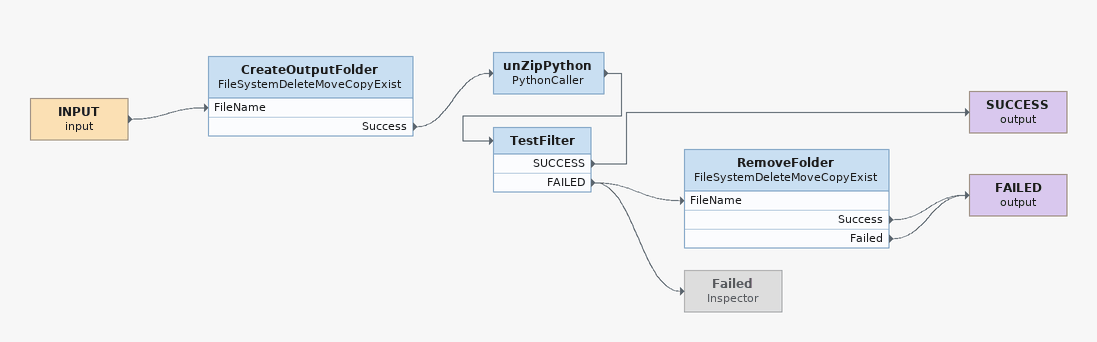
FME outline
INPUT (input)
    -> CreateOutputFolder [FileName]
CreateOutputFolder: FileSystemDeleteMoveCopyExist
    Success -> unZipPython
unZipPython: PythonCaller
    -> TestFilter
TestFilter
    SUCCESS -> SUCCESS (output)
    FAILED -> RemoveFolder [FileName]
    FAILED -> Failed
SUCCESS (output)
RemoveFolder: FileSystemDeleteMoveCopyExist
    Success -> FAILED (output)
    Failed -> FAILED (output)
FAILED (output)
Failed: Inspector [off]
